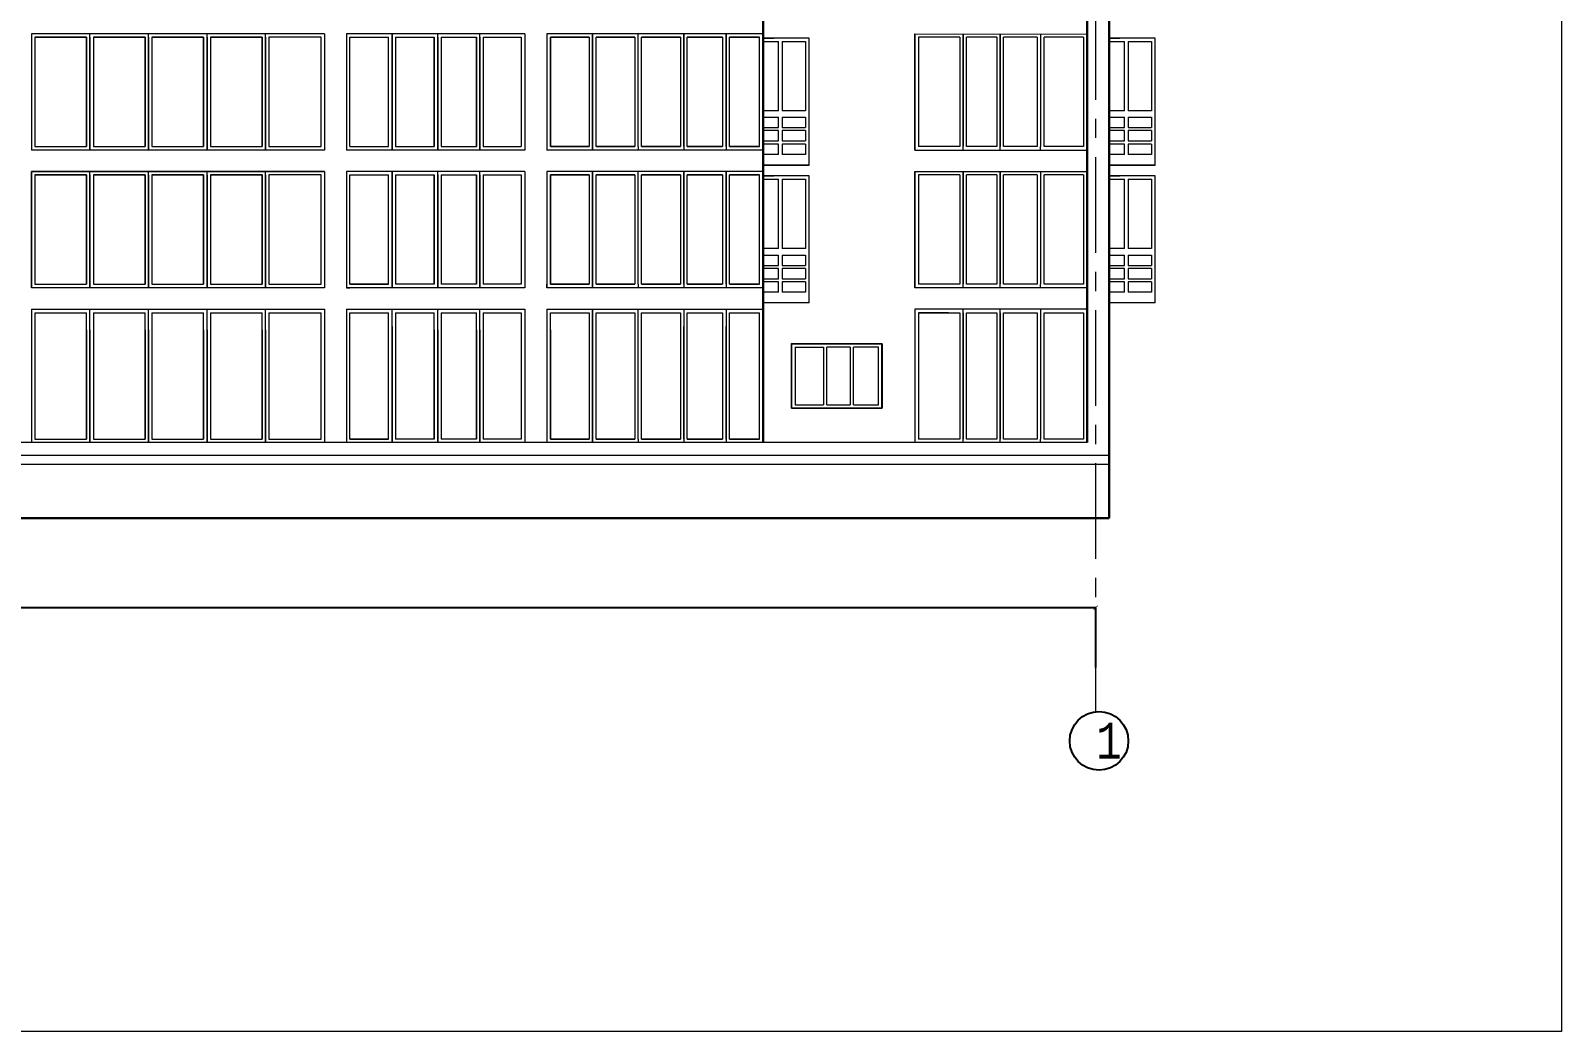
# Model space of a CAD drawing. Header units: millimetres. Extents: x -689206 to 4969298, y -1019800 to 703299.
# Drawn here: x 813022 to 848590, y -754220 to -730965 of the extents above; entities that cross this region are included whole.
import ezdxf

# ---------------------------------------------------------------- set-up
doc = ezdxf.new("R2010")
doc.units = ezdxf.units.MM
doc.linetypes.add('осеваяX2', pattern=[101.6, 63.5, -12.7, 12.7, -12.7])
doc.layers.add('РАЗМЕРЫ', color=7, linetype='Continuous', lineweight=9)
doc.layers.add('сетка', color=104, linetype='Continuous')
doc.layers.add('фасад1', color=7, linetype='Continuous')
doc.styles.add('Аннотативный', font='isocteur.ttf', dxfattribs={"width": 0.7, "height": 250})
doc.dimstyles.new('Аннотативный', dxfattribs={"dimscale": 0, "dimtxt": 250, "dimasz": 100, "dimexe": 1.25, "dimexo": 0.625, "dimtad": 1, "dimdec": 0, "dimtxsty": 'Аннотативный', "dimblk": 'ARCHTICK', "dimcen": 2.5, "dimadec": 0, "dimazin": 0, "dimtfac": 1, "dimtdec": 0, "dimtmove": 0, "dimatfit": 3, "dimfxl": 1, "dimarcsym": 0})

# ---------------------------------------------------------------- blocks, each defined once
blk = doc.blocks.new('_ArchTick')
at = {"color": 0, "linetype": 'ByBlock', "const_width": 0.15}
blk.add_lwpolyline([(-0.5, -0.5), (0.5, 0.5)], dxfattribs=at)
blk = doc.blocks.new('*D4719')
at = {"layer": 'Defpoints', "color": 0, "lineweight": 5, "ltscale": 35, "transparency": 16777216}
for p in [(785639, -744375), (785639, -745763), (837770, -745763)]:
    blk.add_point(p, dxfattribs=at)
at = {"layer": 'РАЗМЕРЫ', "color": 0, "lineweight": -2, "ltscale": 35, "transparency": 16777216}
for p, q in [((785639, -745762), (785639, -744374)), ((837770, -744375), (785639, -744375)), ((837770, -745762), (837770, -744374))]:
    blk.add_line(p, q, dxfattribs=at)
at = {"layer": 'РАЗМЕРЫ', "color": 0, "lineweight": -2, "ltscale": 35, "transparency": 16777216, "xscale": 100, "yscale": 100, "zscale": 100, "rotation": 180}
blk.add_blockref('_ArchTick', (785639, -744375), dxfattribs=at)
at = {"layer": 'РАЗМЕРЫ', "color": 0, "lineweight": -2, "ltscale": 35, "transparency": 16777216, "xscale": 100, "yscale": 100, "zscale": 100}
blk.add_blockref('_ArchTick', (837770, -744375), dxfattribs=at)
at = {"layer": 'РАЗМЕРЫ', "color": 0, "lineweight": 5, "ltscale": 35, "transparency": 16777216, "insert": (811704, -744249), "char_height": 250, "attachment_point": 5, "style": 'Аннотативный'}
blk.add_mtext('52131', dxfattribs=at)

msp = doc.modelspace()

# ---------------------------------------------------------------- linework, layer by layer
at = {"layer": 'РАЗМЕРЫ', "lineweight": 30, "ltscale": 35}
for p, q in [((837569.8, -720847.4), (837569.8, -740539.6)), ((830040.4, -727239.6), (830040.4, -740539.6)), ((838079.8, -727548.6), (838079.8, -740539.6)), ((838079.8, -742291.3), (838079.8, -740539.6)), ((785314.3, -742291.3), (838079.8, -742291.3))]:
    msp.add_line(p, q, dxfattribs=at)
at = {"layer": 'РАЗМЕРЫ', "linetype": 'осеваяX2', "lineweight": 5, "ltscale": 35}
msp.add_line((837769.8, -746794.6), (837769.8, -720847.4), dxfattribs=at)
at = {"layer": 'РАЗМЕРЫ', "lineweight": 5, "ltscale": 35}
for p, q in [((838079.8, -731139.6), (838079.8, -730889.6)), ((819850.6, -731041.7), (813040.6, -731041.7)), ((813040.6, -731041.7), (813040.6, -733739.6)), ((813120.6, -731119.6), (813120.6, -733659.6)), ((814320.6, -731119.6), (813120.6, -731119.6)), ((813120.6, -731119.6), (814320.6, -731119.6)), ((814320.6, -731119.6), (814320.6, -733659.6)), ((814320.6, -731119.6), (814320.6, -733659.6)), ((814320.6, -733659.6), (814320.6, -731119.6)), ((814400.6, -733739.6), (814400.6, -731039.6)), ((814400.6, -731119.6), (814400.6, -733659.6)), ((814400.6, -731119.6), (814400.6, -733739.6)), ((815680.6, -731119.6), (814480.6, -731119.6)), ((814480.6, -731119.6), (814480.6, -733659.6)), ((814480.6, -731119.6), (815680.6, -731119.6)), ((815680.6, -731119.6), (815680.6, -733659.6)), ((815680.6, -731119.6), (815680.6, -733659.6)), ((815680.6, -731119.6), (815680.6, -733659.6)), ((815680.6, -733659.6), (815680.6, -731119.6)), ((815760.6, -733739.6), (815760.6, -731039.6)), ((815760.6, -731119.6), (815760.6, -733659.6)), ((815760.6, -731119.6), (815760.6, -733739.6)), ((817040.6, -731119.6), (815840.6, -731119.6)), ((815840.6, -731119.6), (815840.6, -733659.6)), ((815840.6, -731119.6), (817040.6, -731119.6)), ((817040.6, -731119.6), (817040.6, -733659.6)), ((817040.6, -731119.6), (817040.6, -733659.6)), ((817040.6, -731119.6), (817040.6, -733659.6)), ((817040.6, -731119.6), (817040.6, -733659.6)), ((817040.6, -733659.6), (817040.6, -731119.6)), ((817120.6, -733739.6), (817120.6, -731039.6)), ((817120.6, -731119.6), (817120.6, -733659.6)), ((817120.6, -731119.6), (817120.6, -733739.6)), ((818400.6, -731119.6), (817200.6, -731119.6)), ((817200.6, -731119.6), (817200.6, -733659.6)), ((817200.6, -731119.6), (818400.6, -731119.6)), ((818400.6, -731119.6), (818400.6, -733659.6)), ((818400.6, -731119.6), (818400.6, -733659.6)), ((818400.6, -731119.6), (818400.6, -733659.6)), ((818400.6, -731119.6), (818400.6, -733659.6)), ((818400.6, -731119.6), (818400.6, -733659.6)), ((818400.6, -733659.6), (818400.6, -731119.6)), ((818480.6, -733739.6), (818480.6, -731039.6)), ((818480.6, -731119.6), (818480.6, -733659.6)), ((818480.6, -731119.6), (818480.6, -733739.6)), ((819770.6, -731119.6), (818560.6, -731119.6)), ((818560.6, -731119.6), (818560.6, -733659.6)), ((819770.6, -731041.7), (819770.6, -731039.6)), ((819770.6, -731039.6), (819770.6, -731041.7)), ((819770.6, -733659.6), (819770.6, -731119.6)), ((819850.6, -731041.7), (819850.6, -733739.6)), ((824503.4, -731041.7), (820360.6, -731041.7)), ((820360.6, -731041.7), (820360.6, -733739.6)), ((820440.6, -733659.6), (820440.6, -731119.6)), ((820440.6, -731119.6), (821340.6, -731119.6)), ((821340.6, -733659.6), (821340.6, -731119.6)), ((821420.6, -733739.6), (821420.6, -731039.6)), ((821420.6, -731039.6), (821420.6, -731119.6)), ((821420.6, -731119.6), (821420.6, -733739.6)), ((821500.6, -731119.6), (822400.6, -731119.6)), ((821500.6, -731119.6), (821500.6, -733659.6)), ((821500.6, -731119.6), (822400.6, -731119.6)), ((822400.6, -731119.6), (822400.6, -733659.6)), ((822400.6, -733659.6), (822400.6, -731119.6)), ((822480.6, -733739.6), (822480.6, -731039.6)), ((822480.6, -731119.6), (822480.6, -733739.6)), ((822560.6, -731119.6), (823380.6, -731119.6)), ((822560.6, -731119.6), (822560.6, -733659.6)), ((822560.6, -731119.6), (823380.6, -731119.6)), ((823380.6, -731119.6), (823380.6, -733659.6)), ((823380.6, -733659.6), (823380.6, -731119.6)), ((823460.6, -733739.6), (823460.6, -731039.6)), ((823460.6, -731119.6), (823460.6, -733659.6)), ((823460.6, -731119.6), (823460.6, -733739.6)), ((823540.6, -731119.6), (824423.4, -731119.6)), ((823540.6, -731119.6), (823540.6, -733659.6)), ((824423.4, -731119.6), (824423.4, -733659.6)), ((824503.4, -731041.7), (824503.4, -733739.6)), ((830040.4, -731041.7), (825019.5, -731041.7)), ((825019.5, -731041.7), (825019.5, -733739.6)), ((825999.5, -731119.6), (825099.5, -731119.6)), ((825099.5, -731119.6), (825099.5, -733659.6)), ((825099.5, -733659.6), (825099.5, -731119.6)), ((825099.5, -731119.6), (825999.5, -731119.6)), ((825099.5, -731119.6), (825999.5, -731119.6)), ((825999.5, -731119.6), (825999.5, -733659.6)), ((826079.5, -733659.6), (826079.5, -731039.6)), ((826079.5, -731039.6), (826079.5, -733739.6)), ((827059.5, -731119.6), (826159.5, -731119.6)), ((826159.5, -731119.6), (827059.5, -731119.6)), ((826159.5, -733659.6), (826159.5, -731119.6)), ((826159.5, -731119.6), (827059.5, -731119.6)), ((827059.5, -731119.6), (827059.5, -733659.6)), ((827059.5, -731119.6), (827059.5, -733659.6)), ((827139.5, -733659.6), (827139.5, -731039.6)), ((828119.5, -731119.6), (827219.5, -731119.6)), ((827219.5, -731119.6), (828119.5, -731119.6)), ((827219.5, -733659.6), (827219.5, -731119.6)), ((827219.5, -731119.6), (828119.5, -731119.6)), ((828119.5, -731119.6), (828119.5, -733659.6)), ((828119.5, -731119.6), (828119.5, -733659.6)), ((828199.5, -733659.6), (828199.5, -731039.6)), ((828199.5, -731039.6), (828199.5, -733739.6)), ((829099.5, -731119.6), (828279.5, -731119.6)), ((828279.5, -731119.6), (829099.5, -731119.6)), ((828279.5, -733659.6), (828279.5, -731119.6)), ((828279.5, -731119.6), (829099.5, -731119.6)), ((829099.5, -731119.6), (829099.5, -733659.6)), ((829099.5, -731119.6), (829099.5, -733659.6)), ((829099.5, -731119.6), (829099.5, -733659.6)), ((829179.5, -733659.6), (829179.5, -731039.6)), ((829179.5, -731039.6), (829179.5, -733739.6)), ((829179.5, -731119.6), (829179.5, -733659.6)), ((829960.4, -731119.6), (829259.5, -731119.6)), ((829259.5, -731119.6), (829930.5, -731119.6)), ((829259.5, -733659.6), (829259.5, -731119.6)), ((829960.4, -733659.6), (829960.4, -731119.6)), ((830040.4, -733739.6), (830040.4, -731039.6)), ((831110.4, -731139.6), (830040.4, -731139.6)), ((830040.4, -731139.6), (830290.4, -731139.6)), ((830040.4, -731219.6), (830401.1, -731219.6)), ((830401.1, -732829.6), (830401.1, -731219.6)), ((830481.1, -731219.6), (831030.4, -731219.6)), ((830481.1, -731219.6), (830481.1, -732829.6)), ((831030.4, -731219.6), (831030.4, -732829.6)), ((831110.4, -733839.6), (831110.4, -731139.6)), ((833569.8, -731039.6), (833569.8, -733739.6)), ((833569.8, -731041.7), (837569.8, -731044.1)), ((833569.8, -733739.6), (833569.8, -731041.7)), ((834609.8, -731119.6), (833649.8, -731119.6)), ((834609.8, -731119.6), (834609.8, -733659.6)), ((834609.8, -731119.6), (834609.8, -733659.6)), ((834609.8, -731119.6), (834609.8, -733659.6)), ((834689.8, -731039.6), (834689.8, -733659.6)), ((834689.8, -733739.6), (834689.8, -731039.6)), ((834769.8, -733659.6), (834769.8, -731119.6)), ((835469.8, -731119.6), (834769.8, -731119.6)), ((835469.8, -731119.6), (835469.8, -733659.6)), ((835469.8, -731119.6), (835469.8, -733659.6)), ((835469.8, -731119.6), (835469.8, -733659.6)), ((835469.8, -731119.6), (835469.8, -733659.6)), ((835549.8, -731039.6), (835549.8, -733659.6)), ((835549.8, -733739.6), (835549.8, -731039.6)), ((835629.8, -733659.6), (835629.8, -731119.6)), ((836409.8, -731119.6), (835629.8, -731119.6)), ((836409.8, -731119.6), (836409.8, -733659.6)), ((836409.8, -731119.6), (836409.8, -733659.6)), ((836409.8, -731119.6), (836409.8, -733659.6)), ((836409.8, -731119.6), (836409.8, -733659.6)), ((836409.8, -731119.6), (836409.8, -733659.6)), ((836489.8, -731039.6), (836489.8, -733659.6)), ((836569.8, -733659.6), (836569.8, -731119.6)), ((837489.8, -731119.6), (836569.8, -731119.6)), ((837489.8, -731119.6), (837489.8, -733659.6)), ((839149.8, -731139.6), (838079.8, -731139.6)), ((838079.8, -731139.6), (838329.8, -731139.6)), ((838079.8, -731219.6), (838440.4, -731219.6)), ((838440.4, -732829.6), (838440.4, -731219.6)), ((838520.4, -731219.6), (839069.8, -731219.6)), ((838520.4, -731219.6), (838520.4, -732829.6)), ((839069.8, -731219.6), (839069.8, -732829.6)), ((839149.8, -733839.6), (839149.8, -731139.6)), ((830401.1, -732829.6), (830040.4, -732829.6)), ((830040.4, -732979.6), (830401.1, -732979.6)), ((830401.1, -733219.6), (830401.1, -732979.6)), ((831030.4, -732829.6), (830481.1, -732829.6)), ((830481.1, -732979.6), (831030.4, -732979.6)), ((830481.1, -732979.6), (830481.1, -733219.6)), ((831030.4, -732979.6), (831030.4, -733219.6)), ((838440.4, -732829.6), (838079.8, -732829.6)), ((838079.8, -732979.6), (838440.4, -732979.6)), ((838440.4, -733219.6), (838440.4, -732979.6)), ((839069.8, -732829.6), (838520.4, -732829.6)), ((838520.4, -732979.6), (839069.8, -732979.6)), ((838520.4, -732979.6), (838520.4, -733219.6)), ((839069.8, -732979.6), (839069.8, -733219.6)), ((830040.4, -733219.6), (830401.1, -733219.6)), ((830401.1, -733289.6), (830040.4, -733289.6)), ((830401.1, -733529.6), (830401.1, -733289.6)), ((830481.1, -733219.6), (831030.4, -733219.6)), ((831030.4, -733289.6), (830481.1, -733289.6)), ((830481.1, -733289.6), (830481.1, -733529.6)), ((831030.4, -733289.6), (831030.4, -733529.6)), ((838079.8, -733219.6), (838440.4, -733219.6)), ((838440.4, -733289.6), (838079.8, -733289.6)), ((838440.4, -733529.6), (838440.4, -733289.6)), ((838520.4, -733219.6), (839069.8, -733219.6)), ((839069.8, -733289.6), (838520.4, -733289.6)), ((838520.4, -733289.6), (838520.4, -733529.6)), ((839069.8, -733289.6), (839069.8, -733529.6)), ((819850.6, -733739.6), (813040.6, -733739.6)), ((813120.6, -733659.6), (814320.6, -733659.6)), ((814480.6, -733659.6), (815680.6, -733659.6)), ((815840.6, -733659.6), (817040.6, -733659.6)), ((817200.6, -733659.6), (818400.6, -733659.6)), ((818560.6, -733659.6), (819770.6, -733659.6)), ((824503.4, -733739.6), (820360.6, -733739.6)), ((820440.6, -733659.6), (821340.6, -733659.6)), ((821500.6, -733659.6), (822400.6, -733659.6)), ((822560.6, -733659.6), (823380.6, -733659.6)), ((823540.6, -733659.6), (824423.4, -733659.6)), ((830040.4, -733739.6), (825019.5, -733739.6)), ((825099.5, -733659.6), (825999.5, -733659.6)), ((825999.5, -733659.6), (825099.5, -733659.6)), ((826079.5, -733739.6), (826079.5, -733659.6)), ((826159.5, -733659.6), (827059.5, -733659.6)), ((827059.5, -733659.6), (826159.5, -733659.6)), ((827139.5, -733659.6), (827139.5, -733739.6)), ((827219.5, -733659.6), (828119.5, -733659.6)), ((828119.5, -733659.6), (827219.5, -733659.6)), ((828279.5, -733659.6), (829099.5, -733659.6)), ((829099.5, -733659.6), (828279.5, -733659.6)), ((829259.5, -733659.6), (829960.4, -733659.6)), ((829930.5, -733659.6), (829259.5, -733659.6)), ((830040.4, -733529.6), (830401.1, -733529.6)), ((830401.1, -733599.6), (830040.4, -733599.6)), ((830401.1, -733839.6), (830401.1, -733599.6)), ((830481.1, -733529.6), (831030.4, -733529.6)), ((831030.4, -733599.6), (830481.1, -733599.6)), ((830481.1, -733599.6), (830481.1, -733839.6)), ((831030.4, -733599.6), (831030.4, -733839.6)), ((833569.8, -733739.6), (837569.8, -733739.6)), ((834349.8, -733659.6), (833649.8, -733659.6)), ((834609.8, -733659.6), (834349.8, -733659.6)), ((835469.8, -733659.6), (834769.8, -733659.6)), ((836409.8, -733659.6), (835629.8, -733659.6)), ((836489.8, -733739.6), (836489.8, -733659.6)), ((837489.8, -733659.6), (836569.8, -733659.6)), ((838079.8, -733529.6), (838440.4, -733529.6)), ((838440.4, -733599.6), (838079.8, -733599.6)), ((838440.4, -733839.6), (838440.4, -733599.6)), ((838520.4, -733529.6), (839069.8, -733529.6)), ((839069.8, -733599.6), (838520.4, -733599.6)), ((838520.4, -733599.6), (838520.4, -733839.6)), ((839069.8, -733599.6), (839069.8, -733839.6)), ((830401.1, -733839.6), (830040.4, -733839.6)), ((830040.4, -734089.6), (831110.4, -734089.6)), ((831110.4, -734089.6), (830040.4, -734089.6)), ((831030.4, -733839.6), (830481.1, -733839.6)), ((831110.4, -734089.6), (831110.4, -733839.6)), ((838440.4, -733839.6), (838079.8, -733839.6)), ((838079.8, -734339.6), (838079.8, -734089.6)), ((838079.8, -734089.6), (839149.8, -734089.6)), ((839149.8, -734089.6), (838079.8, -734089.6)), ((839069.8, -733839.6), (838520.4, -733839.6)), ((839149.8, -734089.6), (839149.8, -733839.6)), ((819850.6, -734239.6), (813040.6, -734239.6)), ((813040.6, -734239.6), (813040.6, -736939.6)), ((813040.6, -734239.6), (813120.6, -734239.6)), ((813040.6, -734239.6), (819850.6, -734239.6)), ((813040.6, -736939.6), (813040.6, -734239.6)), ((813120.6, -734319.6), (813120.6, -736859.6)), ((814320.6, -734319.6), (813120.6, -734319.6)), ((813120.6, -734319.6), (814320.6, -734319.6)), ((814320.6, -734319.6), (814320.6, -736859.6)), ((814320.6, -734319.6), (814320.6, -736859.6)), ((814320.6, -736859.6), (814320.6, -734319.6)), ((814400.6, -736939.6), (814400.6, -734239.6)), ((814400.6, -734319.6), (814400.6, -736859.6)), ((814400.6, -734319.6), (814400.6, -736939.6)), ((815680.6, -734319.6), (814480.6, -734319.6)), ((814480.6, -734319.6), (814480.6, -736859.6)), ((814480.6, -734319.6), (815680.6, -734319.6)), ((815680.6, -734319.6), (815680.6, -736859.6)), ((815680.6, -734319.6), (815680.6, -736859.6)), ((815680.6, -734319.6), (815680.6, -736859.6)), ((815680.6, -736859.6), (815680.6, -734319.6)), ((815760.6, -736939.6), (815760.6, -734239.6)), ((815760.6, -734319.6), (815760.6, -736859.6)), ((815760.6, -734319.6), (815760.6, -736939.6)), ((817040.6, -734319.6), (815840.6, -734319.6)), ((815840.6, -734319.6), (815840.6, -736859.6)), ((815840.6, -734319.6), (817040.6, -734319.6)), ((817040.6, -734319.6), (817040.6, -736859.6)), ((817040.6, -734319.6), (817040.6, -736859.6)), ((817040.6, -734319.6), (817040.6, -736859.6)), ((817040.6, -734319.6), (817040.6, -736859.6)), ((817040.6, -736859.6), (817040.6, -734319.6)), ((817120.6, -736939.6), (817120.6, -734239.6)), ((817120.6, -734319.6), (817120.6, -736859.6)), ((817120.6, -734319.6), (817120.6, -736939.6)), ((818400.6, -734319.6), (817200.6, -734319.6)), ((817200.6, -734319.6), (817200.6, -736859.6)), ((817200.6, -734319.6), (818400.6, -734319.6)), ((818400.6, -734319.6), (818400.6, -736859.6)), ((818400.6, -734319.6), (818400.6, -736859.6)), ((818400.6, -734319.6), (818400.6, -736859.6)), ((818400.6, -734319.6), (818400.6, -736859.6)), ((818400.6, -734319.6), (818400.6, -736859.6)), ((818400.6, -736859.6), (818400.6, -734319.6)), ((818480.6, -736939.6), (818480.6, -734239.6)), ((818480.6, -734319.6), (818480.6, -736859.6)), ((818480.6, -734319.6), (818480.6, -736939.6)), ((819770.6, -734319.6), (818560.6, -734319.6)), ((818560.6, -734319.6), (818560.6, -736859.6)), ((819770.6, -736859.6), (819770.6, -734319.6)), ((819850.6, -734239.6), (819850.6, -736939.6)), ((819850.6, -734239.6), (819850.6, -736939.6)), ((824503.4, -734239.6), (820360.6, -734239.6)), ((820360.6, -734239.6), (820360.6, -736939.6)), ((820440.6, -736859.6), (820440.6, -734319.6)), ((820440.6, -734319.6), (821340.6, -734319.6)), ((821340.6, -736859.6), (821340.6, -734319.6)), ((821420.6, -736939.6), (821420.6, -734239.6)), ((821420.6, -734239.6), (821420.6, -734319.6)), ((821420.6, -734319.6), (821420.6, -736939.6)), ((821500.6, -734319.6), (822400.6, -734319.6)), ((821500.6, -734319.6), (821500.6, -736859.6)), ((821500.6, -734319.6), (822400.6, -734319.6)), ((822400.6, -734319.6), (822400.6, -736859.6)), ((822400.6, -736859.6), (822400.6, -734319.6)), ((822480.6, -736939.6), (822480.6, -734239.6)), ((822480.6, -734319.6), (822480.6, -736939.6)), ((822560.6, -734319.6), (823380.6, -734319.6)), ((822560.6, -734319.6), (822560.6, -736859.6)), ((822560.6, -734319.6), (823380.6, -734319.6)), ((823380.6, -734319.6), (823380.6, -736859.6)), ((823380.6, -736859.6), (823380.6, -734319.6)), ((823460.6, -736939.6), (823460.6, -734239.6)), ((823460.6, -734319.6), (823460.6, -736859.6)), ((823460.6, -734319.6), (823460.6, -736939.6)), ((823540.6, -734319.6), (824423.4, -734319.6)), ((823540.6, -734319.6), (823540.6, -736859.6)), ((824423.4, -734319.6), (824423.4, -736859.6)), ((824503.4, -734239.6), (824503.4, -736939.6)), ((830040.4, -734239.6), (825019.5, -734239.6)), ((825019.5, -734239.6), (825019.5, -736939.6)), ((825999.5, -734319.6), (825099.5, -734319.6)), ((825099.5, -734319.6), (825099.5, -736859.6)), ((825099.5, -736859.6), (825099.5, -734319.6)), ((825099.5, -734319.6), (825999.5, -734319.6)), ((825099.5, -734319.6), (825999.5, -734319.6)), ((825999.5, -734319.6), (825999.5, -736859.6)), ((826079.5, -736859.6), (826079.5, -734239.6)), ((826079.5, -734239.6), (826079.5, -736939.6)), ((827059.5, -734319.6), (826159.5, -734319.6)), ((826159.5, -734319.6), (827059.5, -734319.6)), ((826159.5, -736859.6), (826159.5, -734319.6)), ((826159.5, -734319.6), (827059.5, -734319.6)), ((827059.5, -734319.6), (827059.5, -736859.6)), ((827059.5, -734319.6), (827059.5, -736859.6)), ((827139.5, -736859.6), (827139.5, -734239.6)), ((828119.5, -734319.6), (827219.5, -734319.6)), ((827219.5, -734319.6), (828119.5, -734319.6)), ((827219.5, -736859.6), (827219.5, -734319.6)), ((827219.5, -734319.6), (828119.5, -734319.6)), ((828119.5, -734319.6), (828119.5, -736859.6)), ((828119.5, -734319.6), (828119.5, -736859.6)), ((828199.5, -736859.6), (828199.5, -734239.6)), ((828199.5, -734239.6), (828199.5, -736939.6)), ((829099.5, -734319.6), (828279.5, -734319.6)), ((828279.5, -734319.6), (829099.5, -734319.6)), ((828279.5, -736859.6), (828279.5, -734319.6)), ((828279.5, -734319.6), (829099.5, -734319.6)), ((829099.5, -734319.6), (829099.5, -736859.6)), ((829099.5, -734319.6), (829099.5, -736859.6)), ((829099.5, -734319.6), (829099.5, -736859.6)), ((829179.5, -736859.6), (829179.5, -734239.6)), ((829179.5, -734239.6), (829179.5, -736939.6)), ((829179.5, -734319.6), (829179.5, -736859.6)), ((829960.4, -734319.6), (829259.5, -734319.6)), ((829259.5, -734319.6), (829930.5, -734319.6)), ((829259.5, -736859.6), (829259.5, -734319.6)), ((829960.4, -736859.6), (829960.4, -734319.6)), ((830040.4, -736939.6), (830040.4, -734239.6)), ((831110.4, -734339.6), (830040.4, -734339.6)), ((830040.4, -734339.6), (830290.4, -734339.6)), ((830040.4, -734419.6), (830401.1, -734419.6)), ((830401.1, -736029.6), (830401.1, -734419.6)), ((830481.1, -734419.6), (831030.4, -734419.6)), ((830481.1, -734419.6), (830481.1, -736029.6)), ((831030.4, -734419.6), (831030.4, -736029.6)), ((831110.4, -737039.6), (831110.4, -734339.6)), ((833569.8, -734239.6), (837569.8, -734239.6)), ((833569.8, -734239.6), (833569.8, -736939.6)), ((833569.8, -736939.6), (833569.8, -734239.6)), ((834609.8, -734319.6), (833649.8, -734319.6)), ((834609.8, -734319.6), (834609.8, -736859.6)), ((834609.8, -734319.6), (834609.8, -736859.6)), ((834609.8, -734319.6), (834609.8, -736859.6)), ((834689.8, -734239.6), (834689.8, -736859.6)), ((834689.8, -736939.6), (834689.8, -734239.6)), ((834769.8, -736859.6), (834769.8, -734319.6)), ((835469.8, -734319.6), (834769.8, -734319.6)), ((835469.8, -734319.6), (835469.8, -736859.6)), ((835469.8, -734319.6), (835469.8, -736859.6)), ((835469.8, -734319.6), (835469.8, -736859.6)), ((835469.8, -734319.6), (835469.8, -736859.6)), ((835549.8, -734239.6), (835549.8, -736859.6)), ((835549.8, -736939.6), (835549.8, -734239.6)), ((835629.8, -736859.6), (835629.8, -734319.6)), ((836409.8, -734319.6), (835629.8, -734319.6)), ((836409.8, -734319.6), (836409.8, -736859.6)), ((836409.8, -734319.6), (836409.8, -736859.6)), ((836409.8, -734319.6), (836409.8, -736859.6)), ((836409.8, -734319.6), (836409.8, -736859.6)), ((836409.8, -734319.6), (836409.8, -736859.6)), ((836489.8, -734239.6), (836489.8, -736859.6)), ((836569.8, -736859.6), (836569.8, -734319.6)), ((837489.8, -734319.6), (836569.8, -734319.6)), ((837489.8, -734319.6), (837489.8, -736859.6)), ((837569.8, -734239.6), (837569.8, -734319.6)), ((839149.8, -734339.6), (838079.8, -734339.6)), ((838079.8, -734339.6), (838079.8, -734419.6)), ((838079.8, -734339.6), (838329.8, -734339.6)), ((838079.8, -734419.6), (838440.4, -734419.6)), ((838440.4, -736029.6), (838440.4, -734419.6)), ((838520.4, -734419.6), (839069.8, -734419.6)), ((838520.4, -734419.6), (838520.4, -736029.6)), ((839069.8, -734419.6), (839069.8, -736029.6)), ((839149.8, -737039.6), (839149.8, -734339.6)), ((830401.1, -736029.6), (830040.4, -736029.6)), ((830040.4, -736179.6), (830401.1, -736179.6)), ((830401.1, -736419.6), (830401.1, -736179.6)), ((831030.4, -736029.6), (830481.1, -736029.6)), ((830481.1, -736179.6), (831030.4, -736179.6)), ((830481.1, -736179.6), (830481.1, -736419.6)), ((831030.4, -736179.6), (831030.4, -736419.6)), ((838440.4, -736029.6), (838079.8, -736029.6)), ((838079.8, -736029.6), (838079.8, -736179.6)), ((838079.8, -736179.6), (838440.4, -736179.6)), ((838079.8, -736179.6), (838079.8, -736419.6)), ((838440.4, -736419.6), (838440.4, -736179.6)), ((839069.8, -736029.6), (838520.4, -736029.6)), ((838520.4, -736179.6), (839069.8, -736179.6)), ((838520.4, -736179.6), (838520.4, -736419.6)), ((839069.8, -736179.6), (839069.8, -736419.6)), ((830040.4, -736419.6), (830401.1, -736419.6)), ((830401.1, -736489.6), (830040.4, -736489.6)), ((830401.1, -736729.6), (830401.1, -736489.6)), ((830481.1, -736419.6), (831030.4, -736419.6)), ((831030.4, -736489.6), (830481.1, -736489.6)), ((830481.1, -736489.6), (830481.1, -736729.6)), ((831030.4, -736489.6), (831030.4, -736729.6)), ((838079.8, -736419.6), (838440.4, -736419.6)), ((838440.4, -736489.6), (838079.8, -736489.6)), ((838079.8, -736489.6), (838079.8, -736729.6)), ((838440.4, -736729.6), (838440.4, -736489.6)), ((838520.4, -736419.6), (839069.8, -736419.6)), ((839069.8, -736489.6), (838520.4, -736489.6)), ((838520.4, -736489.6), (838520.4, -736729.6)), ((839069.8, -736489.6), (839069.8, -736729.6)), ((819850.6, -736939.6), (813040.6, -736939.6)), ((819850.6, -736939.6), (813040.6, -736939.6)), ((813120.6, -736859.6), (814320.6, -736859.6)), ((814480.6, -736859.6), (815680.6, -736859.6)), ((815840.6, -736859.6), (817040.6, -736859.6)), ((817200.6, -736859.6), (818400.6, -736859.6)), ((818560.6, -736859.6), (819770.6, -736859.6)), ((824503.4, -736939.6), (820360.6, -736939.6)), ((820360.6, -736939.6), (820440.6, -736939.6)), ((821340.6, -736859.6), (820440.6, -736859.6)), ((820440.6, -736859.6), (821340.6, -736859.6)), ((822400.6, -736859.6), (821500.6, -736859.6)), ((823380.6, -736859.6), (822560.6, -736859.6)), ((824423.4, -736859.6), (823540.6, -736859.6)), ((825019.5, -736939.6), (825019.5, -736859.6)), ((830040.4, -736939.6), (825019.5, -736939.6)), ((825099.5, -736859.6), (825999.5, -736859.6)), ((825999.5, -736859.6), (825099.5, -736859.6)), ((826079.5, -736939.6), (826079.5, -736859.6)), ((826159.5, -736859.6), (827059.5, -736859.6)), ((827059.5, -736859.6), (826159.5, -736859.6)), ((827139.5, -736859.6), (827139.5, -736939.6)), ((827219.5, -736859.6), (828119.5, -736859.6)), ((828119.5, -736859.6), (827219.5, -736859.6)), ((828279.5, -736859.6), (829099.5, -736859.6)), ((829099.5, -736859.6), (828279.5, -736859.6)), ((829259.5, -736859.6), (829960.4, -736859.6)), ((829930.5, -736859.6), (829259.5, -736859.6)), ((830040.4, -736729.6), (830401.1, -736729.6)), ((830401.1, -736799.6), (830040.4, -736799.6)), ((830401.1, -737039.6), (830401.1, -736799.6)), ((830481.1, -736729.6), (831030.4, -736729.6)), ((831030.4, -736799.6), (830481.1, -736799.6)), ((830481.1, -736799.6), (830481.1, -737039.6)), ((831030.4, -736799.6), (831030.4, -737039.6)), ((837569.8, -736939.6), (833569.8, -736939.6)), ((834349.8, -736859.6), (833649.8, -736859.6)), ((834609.8, -736859.6), (834349.8, -736859.6)), ((835469.8, -736859.6), (834769.8, -736859.6)), ((836409.8, -736859.6), (835629.8, -736859.6)), ((836489.8, -736939.6), (836489.8, -736859.6)), ((837489.8, -736859.6), (836569.8, -736859.6)), ((837569.8, -737439.6), (837569.8, -736939.6)), ((838079.8, -736729.6), (838440.4, -736729.6)), ((838440.4, -736799.6), (838079.8, -736799.6)), ((838440.4, -737039.6), (838440.4, -736799.6)), ((838520.4, -736729.6), (839069.8, -736729.6)), ((839069.8, -736799.6), (838520.4, -736799.6)), ((838520.4, -736799.6), (838520.4, -737039.6)), ((839069.8, -736799.6), (839069.8, -737039.6)), ((830401.1, -737039.6), (830040.4, -737039.6)), ((831110.4, -737289.6), (830040.4, -737289.6)), ((831030.4, -737039.6), (830481.1, -737039.6)), ((831110.4, -737289.6), (831110.4, -737039.6)), ((838440.4, -737039.6), (838079.8, -737039.6)), ((839149.8, -737289.6), (838079.8, -737289.6)), ((839069.8, -737039.6), (838520.4, -737039.6)), ((839149.8, -737289.6), (839149.8, -737039.6)), ((813040.6, -737439.6), (813040.6, -740539.6)), ((813040.6, -737439.6), (813040.6, -737519.6)), ((813040.6, -737439.6), (819850.6, -737439.6)), ((813120.6, -737519.6), (813120.6, -740459.6)), ((813120.6, -737519.6), (814320.6, -737519.6)), ((814320.6, -740459.6), (814320.6, -737519.6)), ((814400.6, -740539.6), (814400.6, -737439.6)), ((814480.6, -737519.6), (814480.6, -740459.6)), ((814480.6, -737519.6), (815680.6, -737519.6)), ((815680.6, -740459.6), (815680.6, -737519.6)), ((815760.6, -740539.6), (815760.6, -737439.6)), ((815840.6, -737519.6), (815840.6, -740459.6)), ((815840.6, -737519.6), (817040.6, -737519.6)), ((817040.6, -740459.6), (817040.6, -737519.6)), ((817120.6, -740539.6), (817120.6, -737439.6)), ((817200.6, -737519.6), (817200.6, -740459.6)), ((817200.6, -737519.6), (818400.6, -737519.6)), ((818400.6, -740459.6), (818400.6, -737519.6)), ((818480.6, -740539.6), (818480.6, -737439.6)), ((818560.6, -737519.6), (818560.6, -740459.6)), ((818560.6, -737519.6), (819770.6, -737519.6)), ((819770.6, -740459.6), (819770.6, -737519.6)), ((819850.6, -737439.6), (819850.6, -740539.6)), ((820360.6, -737439.6), (820360.6, -740539.6)), ((820360.6, -737439.6), (820360.6, -737519.6)), ((820360.6, -737439.6), (824503.4, -737439.6)), ((820440.6, -740459.6), (820440.6, -737519.6)), ((820440.6, -737519.6), (821340.6, -737519.6)), ((821340.6, -740459.6), (821340.6, -737519.6)), ((821420.6, -740539.6), (821420.6, -737439.6)), ((821500.6, -737519.6), (821500.6, -740459.6)), ((821500.6, -737519.6), (822400.6, -737519.6)), ((822400.6, -740459.6), (822400.6, -737519.6)), ((822480.6, -740539.6), (822480.6, -737439.6)), ((822560.6, -737519.6), (822560.6, -740459.6)), ((822560.6, -737519.6), (823380.6, -737519.6)), ((823380.6, -740459.6), (823380.6, -737519.6)), ((823460.6, -740539.6), (823460.6, -737439.6)), ((823540.6, -737519.6), (823540.6, -740459.6)), ((823540.6, -737519.6), (824423.4, -737519.6)), ((824423.4, -737519.6), (824423.4, -740459.6)), ((824503.4, -737439.6), (824503.4, -740539.6)), ((825019.5, -737439.6), (825019.5, -740539.6)), ((825019.5, -737439.6), (825019.5, -737519.6)), ((825019.5, -737439.6), (830040.4, -737439.6)), ((825099.5, -740459.6), (825099.5, -737519.6)), ((825099.5, -737519.6), (825999.5, -737519.6)), ((825999.5, -737519.6), (825999.5, -740459.6)), ((826079.5, -740459.6), (826079.5, -737439.6)), ((826079.5, -737439.6), (826079.5, -740539.6)), ((826159.5, -740459.6), (826159.5, -737519.6)), ((826159.5, -737519.6), (827059.5, -737519.6)), ((827059.5, -737519.6), (827059.5, -740459.6)), ((827139.5, -740459.6), (827139.5, -737439.6)), ((827219.5, -740459.6), (827219.5, -737519.6)), ((827219.5, -737519.6), (828119.5, -737519.6)), ((828119.5, -737519.6), (828119.5, -740459.6)), ((828279.5, -740459.6), (828279.5, -737519.6)), ((828279.5, -737519.6), (829099.5, -737519.6)), ((829099.5, -737519.6), (829099.5, -740459.6)), ((829179.5, -737439.6), (829179.5, -740539.6)), ((829259.5, -740459.6), (829259.5, -737519.6)), ((829259.5, -737519.6), (829960.4, -737519.6)), ((829960.4, -740459.6), (829960.4, -737519.6)), ((830040.4, -737439.6), (830040.4, -740539.6)), ((833569.8, -737439.6), (833569.8, -740539.6)), ((837569.8, -737439.6), (833569.8, -737439.6)), ((834349.8, -737519.6), (833649.8, -737519.6)), ((833649.8, -737519.6), (834609.8, -737519.6)), ((834349.8, -737519.6), (834609.8, -737519.6)), ((834609.8, -737519.6), (834609.8, -740459.6)), ((834609.8, -737519.6), (834609.8, -740459.6)), ((834609.8, -737519.6), (834609.8, -740459.6)), ((834689.8, -740539.6), (834689.8, -737439.6)), ((834689.8, -737519.6), (834689.8, -740459.6)), ((834769.8, -740459.6), (834769.8, -737519.6)), ((834769.8, -737519.6), (835469.8, -737519.6)), ((834769.8, -737519.6), (835469.8, -737519.6)), ((835469.8, -737519.6), (835469.8, -740459.6)), ((835469.8, -737519.6), (835469.8, -740459.6)), ((835469.8, -737519.6), (835469.8, -740459.6)), ((835469.8, -737519.6), (835469.8, -740459.6)), ((835549.8, -740539.6), (835549.8, -737439.6)), ((835549.8, -737519.6), (835549.8, -740459.6)), ((835629.8, -737519.6), (836409.8, -737519.6)), ((835629.8, -740459.6), (835629.8, -737519.6)), ((835629.8, -737519.6), (836329.8, -737519.6)), ((836409.8, -737519.6), (836409.8, -740459.6)), ((836409.8, -737519.6), (836409.8, -740459.6)), ((836409.8, -737519.6), (836409.8, -740459.6)), ((836409.8, -737519.6), (836409.8, -740459.6)), ((836409.8, -737519.6), (836409.8, -740459.6)), ((836489.8, -737439.6), (836489.8, -740459.6)), ((836569.8, -737519.6), (837489.8, -737519.6)), ((836569.8, -740459.6), (836569.8, -737519.6)), ((837569.8, -737439.6), (837489.8, -737439.6)), ((837489.8, -737519.6), (837489.8, -740459.6)), ((814320.6, -737919.6), (814320.6, -740459.6)), ((814320.6, -737919.6), (814320.6, -740459.6)), ((814400.6, -737919.6), (814400.6, -740459.6)), ((814400.6, -737919.6), (814400.6, -740539.6)), ((815680.6, -737919.6), (815680.6, -740459.6)), ((815680.6, -737919.6), (815680.6, -740459.6)), ((815680.6, -737919.6), (815680.6, -740459.6)), ((815760.6, -737919.6), (815760.6, -740459.6)), ((815760.6, -737919.6), (815760.6, -740539.6)), ((817040.6, -737919.6), (817040.6, -740459.6)), ((817040.6, -737919.6), (817040.6, -740459.6)), ((817040.6, -737919.6), (817040.6, -740459.6)), ((817040.6, -737919.6), (817040.6, -740459.6)), ((817120.6, -737919.6), (817120.6, -740459.6)), ((817120.6, -737919.6), (817120.6, -740539.6)), ((818400.6, -737919.6), (818400.6, -740459.6)), ((818400.6, -737919.6), (818400.6, -740459.6)), ((818400.6, -737919.6), (818400.6, -740459.6)), ((818400.6, -737919.6), (818400.6, -740459.6)), ((818400.6, -737919.6), (818400.6, -740459.6)), ((818480.6, -737919.6), (818480.6, -740459.6)), ((818480.6, -737919.6), (818480.6, -740539.6)), ((821420.6, -737839.6), (821420.6, -737919.6)), ((821420.6, -737919.6), (821420.6, -740539.6)), ((822400.6, -737919.6), (822400.6, -740459.6)), ((822480.6, -737919.6), (822480.6, -740539.6)), ((823380.6, -737919.6), (823380.6, -740459.6)), ((823460.6, -737919.6), (823460.6, -740459.6)), ((823460.6, -737919.6), (823460.6, -740539.6)), ((825099.5, -737919.6), (825099.5, -740459.6)), ((827059.5, -737919.6), (827059.5, -740459.6)), ((828119.5, -737919.6), (828119.5, -740459.6)), ((828199.5, -740459.6), (828199.5, -737839.6)), ((829099.5, -737919.6), (829099.5, -740459.6)), ((829099.5, -737919.6), (829099.5, -740459.6)), ((829179.5, -740459.6), (829179.5, -737839.6)), ((829179.5, -737919.6), (829179.5, -740459.6)), ((830703.1, -739739.6), (830703.1, -738239.6)), ((830703.1, -738239.6), (832803.1, -738239.6)), ((832803.1, -739739.6), (832803.1, -738239.6)), ((832803.1, -739739.6), (830703.1, -739739.6)), ((830703.1, -739739.6), (830783.1, -739739.6)), ((813120.6, -740459.6), (814320.6, -740459.6)), ((814480.6, -740459.6), (815680.6, -740459.6)), ((815840.6, -740459.6), (817040.6, -740459.6)), ((817200.6, -740459.6), (818400.6, -740459.6)), ((818560.6, -740459.6), (819770.6, -740459.6)), ((821340.6, -740459.6), (820440.6, -740459.6)), ((820440.6, -740459.6), (821340.6, -740459.6)), ((822400.6, -740459.6), (821500.6, -740459.6)), ((823380.6, -740459.6), (822560.6, -740459.6)), ((824423.4, -740459.6), (823540.6, -740459.6)), ((825099.5, -740459.6), (825999.5, -740459.6)), ((825999.5, -740459.6), (825099.5, -740459.6)), ((826079.5, -740539.6), (826079.5, -740459.6)), ((826159.5, -740459.6), (827059.5, -740459.6)), ((827059.5, -740459.6), (826159.5, -740459.6)), ((827139.5, -740459.6), (827139.5, -740539.6)), ((827219.5, -740459.6), (828119.5, -740459.6)), ((828119.5, -740459.6), (827219.5, -740459.6)), ((828279.5, -740459.6), (829099.5, -740459.6)), ((829099.5, -740459.6), (828279.5, -740459.6)), ((829259.5, -740459.6), (829960.4, -740459.6)), ((829930.5, -740459.6), (829259.5, -740459.6)), ((834349.8, -740459.6), (833649.8, -740459.6)), ((834609.8, -740459.6), (834349.8, -740459.6)), ((835469.8, -740459.6), (834769.8, -740459.6)), ((836409.8, -740459.6), (835629.8, -740459.6)), ((836489.8, -740539.6), (836489.8, -740459.6)), ((837489.8, -740459.6), (836569.8, -740459.6)), ((838079.8, -740839.6), (785314.3, -740839.6)), ((785314.3, -741039.6), (838079.8, -741039.6))]:
    msp.add_line(p, q, dxfattribs=at)
at = {"layer": 'РАЗМЕРЫ', "lineweight": 9, "ltscale": 35}
for p, q in [((833569.8, -731039.6), (833569.8, -733739.6)), ((833649.8, -731119.6), (833649.8, -733659.6)), ((833569.8, -734239.6), (833569.8, -736939.6)), ((833649.8, -734319.6), (833649.8, -736859.6)), ((830040.4, -737439.6), (830040.4, -740539.6)), ((833569.8, -737439.6), (833569.8, -740539.6)), ((833649.8, -737519.6), (833649.8, -740459.6)), ((837569.8, -740539.6), (802870.3, -740539.6))]:
    msp.add_line(p, q, dxfattribs=at)
at = {"layer": 'РАЗМЕРЫ', "color": 18, "lineweight": 5, "ltscale": 35, "true_color": 0x000000}
msp.add_line((828199.5, -737439.6), (828199.5, -740539.6), dxfattribs=at)
at = {"layer": 'РАЗМЕРЫ', "lineweight": 15, "ltscale": 35}
for p, q in [((830703.1, -739739.6), (830703.4, -738239.2)), ((830703.1, -738239.6), (830703.1, -739739.6)), ((832804.4, -738239.6), (830703.1, -738239.6)), ((832803.1, -738239.6), (830703.5, -738239.2)), ((830703.5, -738239.2), (830783.5, -738239.2)), ((830783.5, -738319.3), (830783.3, -739659.3)), ((830783.5, -738239.2), (830783.5, -738239.6)), ((830783.5, -738319.3), (831444.5, -738319.4)), ((831444.5, -738319.4), (831444.3, -739659.4)), ((831524.3, -739659.4), (831524.5, -738319.4)), ((832061.3, -738319.5), (831524.5, -738319.4)), ((832061.3, -738319.5), (832061, -739659.5)), ((832141, -739659.5), (832141.2, -738319.5)), ((832723.1, -738319.6), (832141.2, -738319.5)), ((832723.1, -739659.6), (832723.1, -738319.6)), ((832803.1, -739739.6), (832803.1, -738239.6)), ((832804.4, -738239.6), (832804.4, -739739.6)), ((832804.4, -739739.6), (830703.1, -739739.6)), ((830703.1, -739739.6), (832803.1, -739739.6)), ((830783.3, -739659.3), (831444.3, -739659.4)), ((831524.3, -739659.4), (832061, -739659.4)), ((832141, -739659.4), (832723.1, -739659.4))]:
    msp.add_line(p, q, dxfattribs=at)
at = {"layer": 'РАЗМЕРЫ', "lineweight": 5, "ltscale": 35}
msp.add_lwpolyline([(639384.7, -709364.6), (848589.7, -709364.6), (848589.7, -754220.3), (639384.7, -754220.3)], close=True, dxfattribs=at)
at = {"layer": 'сетка', "color": 0}
msp.add_circle((837846.6, -747471), 680.7, dxfattribs=at)
at = {"layer": 'фасад1', "color": 7, "lineweight": 15}
for p, q in [((832383.1, -738239.6), (830703.1, -738239.6)), ((830703.1, -739739.6), (832383.1, -739739.6))]:
    msp.add_line(p, q, dxfattribs=at)
msp.add_lwpolyline([(831871.1, -738239.6), (832803.1, -738239.6), (832803.1, -739739.6), (831871.1, -739739.6)], dxfattribs=at)

# ---------------------------------------------------------------- texts
at = {"layer": 'РАЗМЕРЫ', "lineweight": 5, "ltscale": 35, "insert": (837781.7, -747042.6), "char_height": 841.3, "width": 7009.377, "attachment_point": 1, "style": 'Аннотативный'}
msp.add_mtext('1', dxfattribs=at)

# ---------------------------------------------------------------- dimensions: what is measured, and where the dimension line sits
at = {"layer": 'РАЗМЕРЫ', "lineweight": 5, "ltscale": 35}
dim = msp.add_linear_dim(base=(785638.9, -744374.8), p1=(837769.8, -745762.9), p2=(785638.9, -745762.9), dimstyle='Аннотативный', dxfattribs=at)
dim.commit()
dim.dimension.update_dxf_attribs({"geometry": '*D4719', "text_midpoint": (811704.3, -744374.8), "dimtype": 160})

doc.saveas('drawing.dxf')
